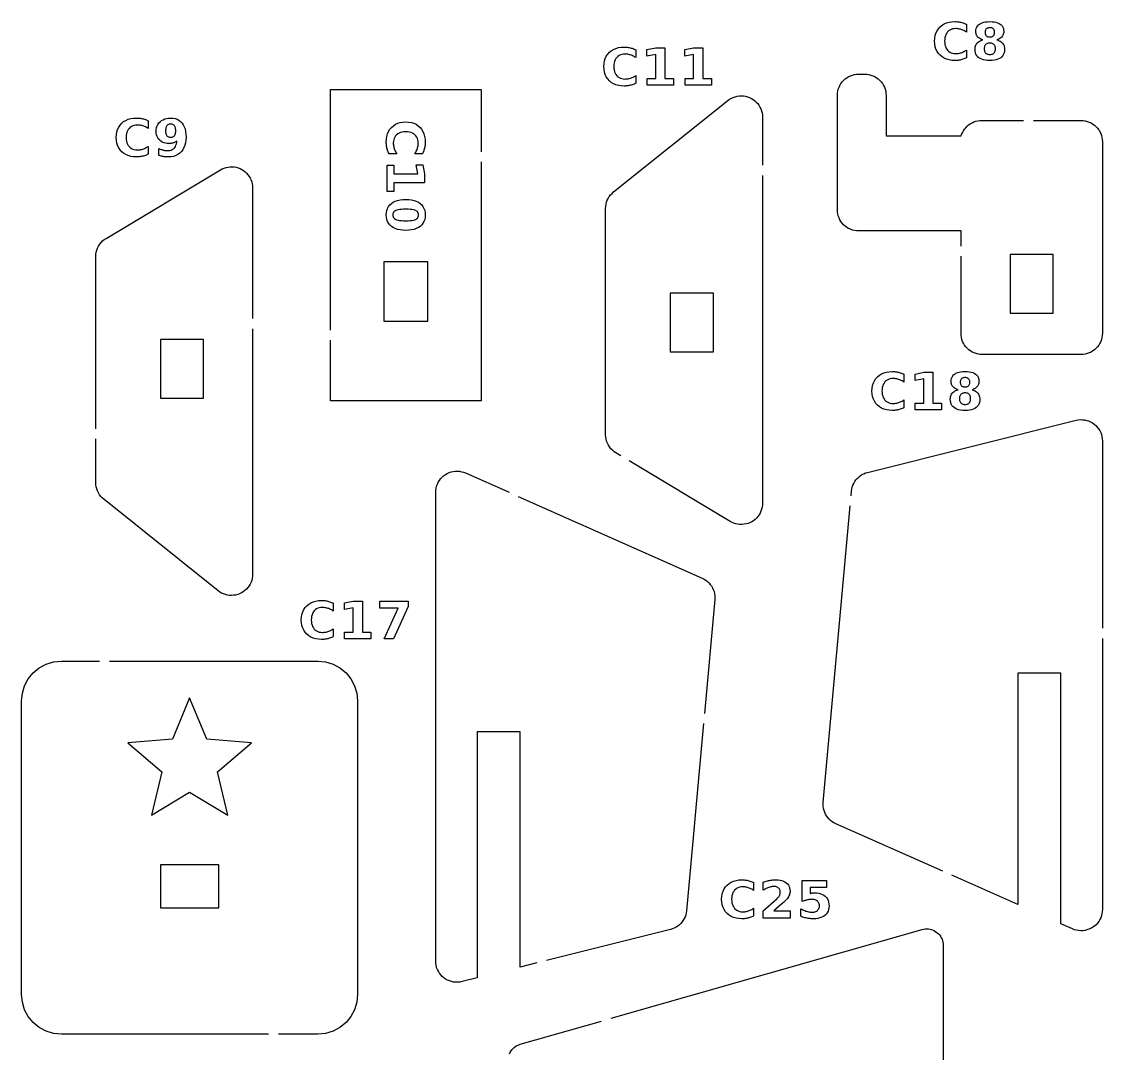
# Model space of a CAD drawing. Header units: millimetres. Extents: x 9 to 296, y 5 to 140.
# Drawn here: x 221.1 to 291.1, y 61.7 to 128.5 of the extents above; entities that cross this region are included whole.
import ezdxf

# ---------------------------------------------------------------- set-up
doc = ezdxf.new("R2010")
doc.units = ezdxf.units.MM
doc.layers.add('CUT', color=1, linetype='CONTINUOUS')
doc.layers.add('ENGRAVE', color=5, linetype='CONTINUOUS')

msp = doc.modelspace()

# ---------------------------------------------------------------- linework, layer by layer
at = {"layer": 'CUT', "color": 1}
for points in [[(281.925, 113.9378), (281.925, 114.925), (275.2982, 114.925), (275.1652, 114.9315), (275.0317, 114.9513), (274.9008, 114.9841), (274.7738, 115.0296), (274.6518, 115.0873), (274.536, 115.1567), (274.4277, 115.237), (274.3277, 115.3277), (274.237, 115.4277), (274.1567, 115.536), (274.0873, 115.6518), (274.0296, 115.7738), (273.9841, 115.9008), (273.9513, 116.0317), (273.9315, 116.1652), (273.925, 116.2982), (273.925, 123.7018), (273.9315, 123.8348), (273.9513, 123.9683), (273.9841, 124.0992), (274.0296, 124.2262), (274.0873, 124.3482), (274.1567, 124.464), (274.237, 124.5723), (274.3277, 124.6723), (274.4277, 124.763), (274.536, 124.8433), (274.6518, 124.9127), (274.7738, 124.9704), (274.9008, 125.0159), (275.0317, 125.0487), (275.1652, 125.0685), (275.2982, 125.075), (275.7018, 125.075), (275.8348, 125.0685), (275.9683, 125.0487), (276.0992, 125.0159), (276.2262, 124.9704), (276.3482, 124.9127), (276.464, 124.8433), (276.5723, 124.763), (276.6723, 124.6723), (276.763, 124.5723), (276.8433, 124.464), (276.9127, 124.3482), (276.9704, 124.2262), (277.0159, 124.0992), (277.0487, 123.9683), (277.0685, 123.8348), (277.075, 123.7018), (277.075, 121.075), (281.9419, 121.075), (281.9671, 121.1587), (282.0162, 121.2792), (282.0766, 121.3945), (282.1475, 121.5036), (282.2285, 121.6054), (282.3187, 121.6992), (282.4174, 121.784), (282.5237, 121.8592), (282.6366, 121.9239), (282.755, 121.9777), (282.8781, 122.02), (283.0046, 122.0505), (283.1334, 122.0689), (283.2616, 122.075), (285.9651, 122.075)], [(241.125, 108.5), (241.125, 124.075), (250.875, 124.075), (250.875, 120.05)], [(259.8998, 100.3726), (259.5909, 100.558), (259.475, 100.6359), (259.3662, 100.7266), (259.2673, 100.828), (259.1794, 100.9391), (259.1034, 101.0585), (259.04, 101.1852), (258.9901, 101.3177), (258.954, 101.4547), (258.9322, 101.5946), (258.925, 101.7341), (258.925, 116.3771), (258.9317, 116.5119), (258.9521, 116.6472), (258.9858, 116.7798), (259.0325, 116.9085), (259.0918, 117.0318), (259.163, 117.1486), (259.2456, 117.2578), (259.3385, 117.3583), (259.4396, 117.4477), (266.8425, 123.37), (266.9497, 123.4476), (267.0657, 123.5152), (267.1876, 123.5712), (267.3144, 123.6151), (267.4449, 123.6464), (267.5778, 123.6648), (267.7119, 123.6702), (267.8459, 123.6625), (267.9785, 123.6418), (268.1084, 123.6082), (268.2345, 123.5622), (268.3554, 123.504), (268.4702, 123.4344), (268.5775, 123.3539), (268.6765, 123.2633), (268.7663, 123.1635), (268.8458, 123.0554), (268.9145, 122.9401), (268.9716, 122.8187), (269.0165, 122.6922), (269.049, 122.562), (269.0685, 122.4292), (269.075, 122.297), (269.075, 119.1726)], [(286.6151, 122.075), (289.7018, 122.075), (289.8348, 122.0685), (289.9683, 122.0487), (290.0992, 122.0159), (290.2262, 121.9704), (290.3482, 121.9127), (290.464, 121.8433), (290.5723, 121.763), (290.6723, 121.6723), (290.763, 121.5723), (290.8433, 121.464), (290.9127, 121.3482), (290.9704, 121.2262), (291.0159, 121.0992), (291.0487, 120.9683), (291.0685, 120.8348), (291.075, 120.7018), (291.075, 108.2982), (291.0685, 108.1652), (291.0487, 108.0317), (291.0159, 107.9008), (290.9704, 107.7738), (290.9127, 107.6518), (290.8433, 107.536), (290.763, 107.4277), (290.6723, 107.3277), (290.5723, 107.237), (290.464, 107.1567), (290.3482, 107.0873), (290.2262, 107.0296), (290.0992, 106.9841), (289.9683, 106.9513), (289.8348, 106.9315), (289.7018, 106.925), (283.2982, 106.925), (283.1652, 106.9315), (283.0317, 106.9513), (282.9008, 106.9841), (282.7738, 107.0296), (282.6518, 107.0873), (282.536, 107.1567), (282.4277, 107.237), (282.3277, 107.3277), (282.237, 107.4277), (282.1567, 107.536), (282.0873, 107.6518), (282.0296, 107.7738), (281.9841, 107.9008), (281.9513, 108.0317), (281.9315, 108.1652), (281.925, 108.2982), (281.925, 113.2878)], [(225.925, 102.12), (225.925, 113.2659), (225.9322, 113.4054), (225.954, 113.5453), (225.9901, 113.6823), (226.04, 113.8148), (226.1034, 113.9415), (226.1794, 114.0609), (226.2673, 114.172), (226.3662, 114.2734), (226.475, 114.3641), (226.5909, 114.442), (233.9941, 118.8839), (234.1088, 118.9454), (234.2304, 118.9964), (234.3564, 119.0354), (234.4856, 119.0622), (234.6167, 119.0765), (234.7486, 119.0782), (234.8801, 119.0672), (235.0099, 119.0437), (235.1368, 119.0078), (235.2597, 118.96), (235.3775, 118.9006), (235.489, 118.8301), (235.5933, 118.7493), (235.6894, 118.6589), (235.7763, 118.5597), (235.8534, 118.4527), (235.9198, 118.3387), (235.975, 118.2189), (236.0185, 118.0944), (236.0498, 117.9663), (236.0688, 117.8357), (236.075, 117.7058), (236.075, 109.2459)], [(250.875, 119.4), (250.875, 103.925), (241.125, 103.925), (241.125, 107.85)], [(269.075, 118.5226), (269.075, 97.2942), (269.0688, 97.1643), (269.0498, 97.0337), (269.0185, 96.9056), (268.975, 96.7811), (268.9198, 96.6613), (268.8534, 96.5473), (268.7763, 96.4403), (268.6894, 96.3411), (268.5933, 96.2507), (268.489, 96.1699), (268.3775, 96.0994), (268.2597, 96.04), (268.1368, 95.9922), (268.0099, 95.9563), (267.8801, 95.9328), (267.7486, 95.9218), (267.6167, 95.9235), (267.4856, 95.9378), (267.3564, 95.9646), (267.2304, 96.0036), (267.1088, 96.0546), (266.9941, 96.1161), (260.4572, 100.0382)], [(236.075, 108.5959), (236.075, 92.703), (236.0685, 92.5708), (236.049, 92.438), (236.0165, 92.3078), (235.9716, 92.1813), (235.9145, 92.0599), (235.8458, 91.9446), (235.7663, 91.8365), (235.6765, 91.7367), (235.5775, 91.6461), (235.4702, 91.5656), (235.3554, 91.496), (235.2345, 91.4378), (235.1084, 91.3918), (234.9785, 91.3582), (234.8459, 91.3375), (234.7119, 91.3298), (234.5778, 91.3352), (234.4449, 91.3536), (234.3144, 91.3849), (234.1876, 91.4288), (234.0657, 91.4848), (233.9497, 91.5524), (233.8425, 91.63), (226.4396, 97.5523), (226.3385, 97.6417), (226.2456, 97.7422), (226.163, 97.8514), (226.0918, 97.9682), (226.0325, 98.0915), (225.9858, 98.2202), (225.9521, 98.3528), (225.9317, 98.4881), (225.925, 98.6229), (225.925, 101.47)], [(274.8129, 97.7698), (274.8419, 98.089), (274.8596, 98.2166), (274.8898, 98.3437), (274.9319, 98.4673), (274.9855, 98.5864), (275.0502, 98.6998), (275.1254, 98.8066), (275.2103, 98.9058), (275.3043, 98.9965), (275.4065, 99.0779), (275.5159, 99.1492), (275.6316, 99.2098), (275.7525, 99.2591), (275.8759, 99.2963), (289.3683, 102.6694), (289.5025, 102.6958), (289.6406, 102.7088), (289.7792, 102.7078), (289.9171, 102.6928), (290.0527, 102.6641), (290.1848, 102.6218), (290.3119, 102.5664), (290.4328, 102.4986), (290.5463, 102.4188), (290.6511, 102.3281), (290.7463, 102.2273), (290.8308, 102.1174), (290.9039, 101.9995), (290.9647, 101.8749), (291.0126, 101.7448), (291.0472, 101.6105), (291.0681, 101.4735), (291.075, 101.3369), (291.075, 89.2015)], [(254.4699, 67.5402), (253.395, 67.2714), (253.395, 82.495), (250.605, 82.495), (250.605, 66.5739), (249.6317, 66.3306), (249.4975, 66.3042), (249.3594, 66.2912), (249.2208, 66.2922), (249.0829, 66.3072), (248.9473, 66.3359), (248.8152, 66.3782), (248.6881, 66.4336), (248.5672, 66.5014), (248.4537, 66.5812), (248.3489, 66.6719), (248.2537, 66.7727), (248.1692, 66.8826), (248.0961, 67.0005), (248.0353, 67.1251), (247.9874, 67.2552), (247.9528, 67.3895), (247.9319, 67.5265), (247.925, 67.6631), (247.925, 98.0015), (247.9317, 98.1361), (247.952, 98.2713), (247.9857, 98.4038), (248.0323, 98.5323), (248.0914, 98.6555), (248.1625, 98.7723), (248.2449, 98.8814), (248.3376, 98.9818), (248.4399, 99.0725), (248.5507, 99.1526), (248.6689, 99.2213), (248.7933, 99.2779), (248.9227, 99.3219), (249.0559, 99.3529), (249.1914, 99.3704), (249.3281, 99.3744), (249.4644, 99.3648), (249.5992, 99.3418), (249.731, 99.3054), (249.8567, 99.2569), (252.6709, 98.0061)], [(253.2649, 97.7421), (265.1811, 92.446), (265.2969, 92.3878), (265.4082, 92.3178), (265.5123, 92.2374), (265.6082, 92.1475), (265.6951, 92.0489), (265.7722, 91.9424), (265.8387, 91.8291), (265.8942, 91.7099), (265.938, 91.5859), (265.9697, 91.4584), (265.9892, 91.3284), (265.9961, 91.1971), (265.9905, 91.0676), (265.3202, 83.6934)], [(280.7415, 73.4772), (273.8189, 76.554), (273.7031, 76.6122), (273.5918, 76.6822), (273.4877, 76.7626), (273.3918, 76.8525), (273.3049, 76.9511), (273.2278, 77.0576), (273.1613, 77.1709), (273.1058, 77.2901), (273.062, 77.4141), (273.0303, 77.5416), (273.0108, 77.6716), (273.0039, 77.8029), (273.0095, 77.9324), (274.754, 97.1224)], [(291.075, 88.5515), (291.075, 70.9985), (291.0683, 70.8639), (291.048, 70.7287), (291.0143, 70.5962), (290.9677, 70.4677), (290.9086, 70.3445), (290.8375, 70.2277), (290.7551, 70.1186), (290.6624, 70.0182), (290.5601, 69.9275), (290.4493, 69.8474), (290.3311, 69.7787), (290.2067, 69.7221), (290.0773, 69.6781), (289.9441, 69.6471), (289.8086, 69.6296), (289.6719, 69.6256), (289.5356, 69.6352), (289.4008, 69.6582), (289.269, 69.6946), (289.1433, 69.7431), (288.395, 70.0757), (288.395, 86.295), (285.605, 86.295), (285.605, 71.3157), (281.3355, 73.2133)], [(237.109, 62.925), (223.6963, 62.925), (223.1976, 62.9741), (222.7145, 63.1207), (222.2692, 63.3587), (221.8789, 63.6789), (221.5587, 64.0692), (221.3207, 64.5145), (221.1741, 64.9976), (221.125, 65.4963), (221.125, 84.5037), (221.1741, 85.0024), (221.3207, 85.4855), (221.5587, 85.9308), (221.8789, 86.3211), (222.2692, 86.6413), (222.7145, 86.8793), (223.1976, 87.0259), (223.6963, 87.075), (226.1633, 87.075)], [(226.8133, 87.075), (240.3037, 87.075), (240.8024, 87.0259), (241.2855, 86.8793), (241.7308, 86.6413), (242.1211, 86.3211), (242.4413, 85.9308), (242.6793, 85.4855), (242.8259, 85.0024), (242.875, 84.5037), (242.875, 65.4963), (242.8259, 64.9976), (242.6793, 64.5145), (242.4413, 64.0692), (242.1211, 63.6789), (241.7308, 63.3587), (241.2855, 63.1207), (240.8024, 62.9741), (240.3037, 62.925), (237.759, 62.925)], [(265.2613, 83.0461), (264.1581, 70.911), (264.1404, 70.7834), (264.1102, 70.6563), (264.0681, 70.5327), (264.0145, 70.4136), (263.9498, 70.3002), (263.8746, 70.1934), (263.7897, 70.0942), (263.6957, 70.0035), (263.5935, 69.9221), (263.4841, 69.8508), (263.3684, 69.7902), (263.2475, 69.7409), (263.1241, 69.7037), (255.1005, 67.6978)], [(259.2754, 63.9567), (279.4064, 69.7084), (279.5065, 69.7318), (279.6102, 69.7456), (279.7147, 69.7493), (279.8191, 69.7427), (279.9223, 69.7261), (280.0235, 69.6995), (280.1216, 69.6633), (280.2157, 69.6176), (280.3049, 69.563), (280.3884, 69.5001), (280.4654, 69.4293), (280.5351, 69.3513), (280.597, 69.267), (280.6503, 69.177), (280.6947, 69.0823), (280.7296, 68.9837), (280.7548, 68.8822), (280.77, 68.7787), (280.775, 68.6761), (280.775, 48.8655)], [(252.7088, 61.6621), (252.755, 61.7584), (252.8106, 61.8497), (252.8749, 61.935), (252.9474, 62.0135), (253.0273, 62.0844), (253.1139, 62.147), (253.2063, 62.2007), (253.3035, 62.245), (253.4029, 62.2788), (258.6504, 63.7781)]]:
    msp.add_lwpolyline(points, dxfattribs=at)
for points in [[(287.895, 113.395), (285.105, 113.395), (285.105, 109.605), (287.895, 109.605), (287.895, 113.395)], [(247.425, 112.925), (244.575, 112.925), (244.575, 109.075), (247.425, 109.075), (247.425, 112.925)], [(263.105, 107.105), (265.895, 107.105), (265.895, 110.895), (263.105, 110.895), (263.105, 107.105)], [(230.105, 104.105), (232.895, 104.105), (232.895, 107.895), (230.105, 107.895), (230.105, 104.105)], [(233.895, 71.105), (233.895, 73.895), (230.105, 73.895), (230.105, 71.105), (233.895, 71.105)]]:
    msp.add_lwpolyline(points, close=True, dxfattribs=at)
at = {"layer": 'ENGRAVE', "color": 5}
for points in [[(282.2257, 126.1048), (282.1669, 126.0787), (282.1074, 126.0549), (282.047, 126.0336), (281.9859, 126.0148), (281.9239, 125.9984), (281.861, 125.9844), (281.7973, 125.9731), (281.7326, 125.9642), (281.6671, 125.9579), (281.6006, 125.9541), (281.5333, 125.9528), (281.3379, 125.9622), (281.1566, 125.9905), (280.9892, 126.0376), (280.8359, 126.1036), (280.6966, 126.1885), (280.5714, 126.2922), (280.4629, 126.412), (280.3742, 126.5452), (280.3052, 126.6919), (280.256, 126.8521), (280.2264, 127.0256), (280.2165, 127.2126), (280.2264, 127.4), (280.256, 127.574), (280.3052, 127.7344), (280.3742, 127.8813), (280.4629, 128.0147), (280.5714, 128.1346), (280.6966, 128.2383), (280.8359, 128.3231), (280.9892, 128.3891), (281.1566, 128.4363), (281.3379, 128.4645), (281.5333, 128.474), (281.6006, 128.4727), (281.6671, 128.4689), (281.7326, 128.4626), (281.7973, 128.4537), (281.861, 128.4423), (281.9239, 128.4284), (281.9859, 128.412), (282.047, 128.3931), (282.1074, 128.3718), (282.1669, 128.3481), (282.2257, 128.3219), (282.2836, 128.2933), (282.2836, 127.7904), (282.2257, 127.8282), (282.168, 127.8625), (282.1107, 127.8933), (282.0536, 127.9206), (281.9967, 127.9443), (281.9402, 127.9645), (281.8832, 127.9814), (281.8253, 127.9953), (281.7664, 128.006), (281.7065, 128.0137), (281.6456, 128.0183), (281.5837, 128.0199), (281.4759, 128.0139), (281.3761, 127.996), (281.2842, 127.9661), (281.2003, 127.9244), (281.1244, 127.8707), (281.0564, 127.805), (280.9977, 127.7289), (280.9497, 127.6437), (280.9123, 127.5495), (280.8857, 127.4462), (280.8697, 127.3339), (280.8643, 127.2126), (280.8697, 127.0917), (280.8857, 126.9798), (280.9123, 126.8769), (280.9497, 126.7829), (280.9977, 126.6978), (281.0564, 126.6217), (281.1244, 126.5561), (281.2003, 126.5024), (281.2842, 126.4606), (281.3761, 126.4308), (281.4759, 126.4129), (281.5837, 126.4069), (281.6456, 126.4084), (281.7065, 126.413), (281.7664, 126.4207), (281.8253, 126.4315), (281.8832, 126.4453), (281.9402, 126.4622), (281.9967, 126.4824), (282.0536, 126.5062), (282.1107, 126.5334), (282.168, 126.5642), (282.2257, 126.5986), (282.2836, 126.6364), (282.2836, 126.1335), (282.2257, 126.1048)], [(283.1392, 127.3786), (283.0866, 127.4147), (283.0401, 127.4549), (282.9996, 127.499), (282.9653, 127.547), (282.9372, 127.5988), (282.9154, 127.6545), (282.8998, 127.7139), (282.8904, 127.7771), (282.8873, 127.8441), (282.8937, 127.9425), (282.9128, 128.0329), (282.9447, 128.1151), (282.9893, 128.1891), (283.0467, 128.255), (283.1168, 128.3128), (283.1993, 128.3621), (283.2937, 128.4023), (283.4, 128.4337), (283.5183, 128.4561), (283.6485, 128.4695), (283.7906, 128.474), (283.9318, 128.4695), (284.0612, 128.4561), (284.1788, 128.4339), (284.2847, 128.4027), (284.3788, 128.3626), (284.4612, 128.3136), (284.5313, 128.2561), (284.5887, 128.1902), (284.6333, 128.1161), (284.6652, 128.0337), (284.6843, 127.943), (284.6907, 127.8441), (284.6875, 127.7771), (284.6781, 127.7139), (284.6624, 127.6545), (284.6404, 127.5988), (284.6121, 127.547), (284.5776, 127.499), (284.5369, 127.4549), (284.4901, 127.4147), (284.4374, 127.3786), (284.3786, 127.3464), (284.3139, 127.3182), (284.2431, 127.2939), (284.3222, 127.2688), (284.3946, 127.2389), (284.4602, 127.2042), (284.5191, 127.1648), (284.5712, 127.1207), (284.6166, 127.0718), (284.6552, 127.0183), (284.6867, 126.9603), (284.7112, 126.8978), (284.7288, 126.8309), (284.7393, 126.7595), (284.7428, 126.6836), (284.7361, 126.5681), (284.7161, 126.4623), (284.6828, 126.3664), (284.6361, 126.2803), (284.5761, 126.204), (284.5027, 126.1375), (284.4162, 126.0811), (284.3169, 126.0349), (284.2046, 125.999), (284.0795, 125.9733), (283.9415, 125.9579), (283.7906, 125.9528), (283.6392, 125.9579), (283.5006, 125.9733), (283.375, 125.999), (283.2622, 126.0349), (283.1623, 126.0811), (283.0753, 126.1375), (283.0014, 126.204), (282.941, 126.2803), (282.894, 126.3664), (282.8604, 126.4623), (282.8403, 126.5681), (282.8336, 126.6836), (282.8371, 126.7595), (282.8476, 126.8309), (282.8651, 126.8978), (282.8897, 126.9603), (282.9212, 127.0183), (282.9597, 127.0718), (283.0051, 127.1207), (283.0573, 127.1648), (283.1162, 127.2042), (283.1818, 127.2389), (283.2542, 127.2688), (283.3333, 127.2939), (283.2625, 127.3182), (283.1978, 127.3464), (283.1392, 127.3786)], [(283.4887, 127.6914), (283.4999, 127.6524), (283.5156, 127.6171), (283.5357, 127.5855), (283.5603, 127.5576), (283.5891, 127.5337), (283.6217, 127.5142), (283.6582, 127.499), (283.6985, 127.4882), (283.7426, 127.4817), (283.7906, 127.4795), (283.8376, 127.4817), (283.8809, 127.4882), (283.9204, 127.499), (283.9563, 127.5142), (283.9884, 127.5337), (284.0169, 127.5576), (284.0412, 127.5855), (284.0612, 127.6171), (284.0767, 127.6524), (284.0878, 127.6914), (284.0944, 127.7342), (284.0966, 127.7806), (284.0944, 127.827), (284.0878, 127.8697), (284.0767, 127.9086), (284.0612, 127.9437), (284.0412, 127.9751), (284.0169, 128.0028), (283.9884, 128.0264), (283.9563, 128.0457), (283.9204, 128.0608), (283.8809, 128.0715), (283.8376, 128.0779), (283.7906, 128.0801), (283.7426, 128.0779), (283.6985, 128.0714), (283.6582, 128.0605), (283.6217, 128.0454), (283.5891, 128.0258), (283.5603, 128.002), (283.5357, 127.9741), (283.5156, 127.9426), (283.4999, 127.9076), (283.4887, 127.8689), (283.482, 127.8265), (283.4798, 127.7806), (283.482, 127.7342), (283.4887, 127.6914)], [(260.8192, 124.4569), (260.7604, 124.4307), (260.7009, 124.407), (260.6405, 124.3857), (260.5794, 124.3669), (260.5174, 124.3504), (260.4545, 124.3365), (260.3908, 124.3251), (260.3261, 124.3163), (260.2606, 124.3099), (260.1941, 124.3061), (260.1267, 124.3049), (259.9314, 124.3143), (259.75, 124.3426), (259.5827, 124.3897), (259.4294, 124.4557), (259.2901, 124.5405), (259.1648, 124.6442), (259.0564, 124.7641), (258.9677, 124.8973), (258.8987, 125.044), (258.8494, 125.2041), (258.8199, 125.3777), (258.81, 125.5646), (258.8199, 125.7521), (258.8494, 125.9261), (258.8987, 126.0865), (258.9677, 126.2334), (259.0564, 126.3668), (259.1648, 126.4867), (259.2901, 126.5904), (259.4294, 126.6752), (259.5827, 126.7412), (259.75, 126.7883), (259.9314, 126.8166), (260.1267, 126.826), (260.1941, 126.8248), (260.2606, 126.821), (260.3261, 126.8146), (260.3908, 126.8058), (260.4545, 126.7944), (260.5174, 126.7805), (260.5794, 126.764), (260.6405, 126.7452), (260.7009, 126.7239), (260.7604, 126.7002), (260.8192, 126.674), (260.8771, 126.6454), (260.8771, 126.1424), (260.8192, 126.1803), (260.7615, 126.2146), (260.7041, 126.2454), (260.647, 126.2726), (260.5902, 126.2964), (260.5336, 126.3166), (260.4767, 126.3335), (260.4188, 126.3473), (260.3599, 126.3581), (260.3, 126.3658), (260.2391, 126.3704), (260.1772, 126.3719), (260.0694, 126.366), (259.9696, 126.3481), (259.8777, 126.3182), (259.7938, 126.2764), (259.7179, 126.2227), (259.6499, 126.1571), (259.5912, 126.081), (259.5432, 125.9958), (259.5058, 125.9016), (259.4791, 125.7983), (259.4631, 125.686), (259.4578, 125.5646), (259.4631, 125.4438), (259.4791, 125.3319), (259.5058, 125.2289), (259.5432, 125.135), (259.5912, 125.0499), (259.6499, 124.9738), (259.7179, 124.9082), (259.7938, 124.8545), (259.8777, 124.8127), (259.9696, 124.7828), (260.0694, 124.7649), (260.1772, 124.759), (260.2391, 124.7605), (260.3, 124.7651), (260.3599, 124.7728), (260.4188, 124.7836), (260.4767, 124.7974), (260.5336, 124.8143), (260.5902, 124.8345), (260.647, 124.8583), (260.7041, 124.8855), (260.7615, 124.9163), (260.8192, 124.9506), (260.8771, 124.9885), (260.8771, 124.4855), (260.8192, 124.4569)], [(262.1676, 126.3557), (261.5996, 126.2385), (261.5996, 126.6649), (262.1644, 126.7821), (262.7601, 126.7821), (262.7601, 124.785), (263.3135, 124.785), (263.3135, 124.3521), (261.6142, 124.3521), (261.6142, 124.785), (262.1676, 124.785), (262.1676, 126.3557)], [(264.6203, 126.3557), (264.0523, 126.2385), (264.0523, 126.6649), (264.617, 126.7821), (265.2127, 126.7821), (265.2127, 124.785), (265.7661, 124.785), (265.7661, 124.3521), (264.0669, 124.3521), (264.0669, 124.785), (264.6203, 124.785), (264.6203, 126.3557)], [(283.6352, 127.0632), (283.5924, 127.0446), (283.5542, 127.0206), (283.5204, 126.9912), (283.4916, 126.9569), (283.468, 126.918), (283.4496, 126.8744), (283.4365, 126.8263), (283.4287, 126.7735), (283.426, 126.7161), (283.4287, 126.6588), (283.4365, 126.6061), (283.4496, 126.5581), (283.468, 126.5147), (283.4916, 126.476), (283.5204, 126.4419), (283.5542, 126.4128), (283.5924, 126.389), (283.6352, 126.3705), (283.6825, 126.3573), (283.7343, 126.3493), (283.7906, 126.3467), (283.8464, 126.3493), (283.8977, 126.3573), (283.9444, 126.3705), (283.9867, 126.389), (284.0244, 126.4128), (284.0576, 126.4419), (284.0859, 126.476), (284.1091, 126.5147), (284.1271, 126.5581), (284.14, 126.6061), (284.1477, 126.6588), (284.1503, 126.7161), (284.1477, 126.774), (284.14, 126.8271), (284.1271, 126.8754), (284.1091, 126.9191), (284.0859, 126.9579), (284.0576, 126.992), (284.0244, 127.0211), (283.9867, 127.0449), (283.9444, 127.0634), (283.8977, 127.0767), (283.8464, 127.0846), (283.7906, 127.0872), (283.7343, 127.0846), (283.6825, 127.0766), (283.6352, 127.0632)], [(229.2584, 119.8649), (229.1997, 119.8387), (229.1402, 119.815), (229.0798, 119.7937), (229.0186, 119.7749), (228.9567, 119.7584), (228.8938, 119.7445), (228.8301, 119.7331), (228.7654, 119.7243), (228.6999, 119.7179), (228.6334, 119.7141), (228.566, 119.7129), (228.3707, 119.7223), (228.1893, 119.7506), (228.022, 119.7977), (227.8687, 119.8637), (227.7294, 119.9485), (227.6041, 120.0522), (227.4957, 120.1721), (227.407, 120.3053), (227.338, 120.452), (227.2887, 120.6121), (227.2592, 120.7857), (227.2493, 120.9726), (227.2592, 121.1601), (227.2887, 121.3341), (227.338, 121.4945), (227.407, 121.6414), (227.4957, 121.7748), (227.6041, 121.8947), (227.7294, 121.9984), (227.8687, 122.0832), (228.022, 122.1492), (228.1893, 122.1963), (228.3707, 122.2246), (228.566, 122.234), (228.6334, 122.2328), (228.6999, 122.229), (228.7654, 122.2226), (228.8301, 122.2138), (228.8938, 122.2024), (228.9567, 122.1885), (229.0186, 122.1721), (229.0798, 122.1532), (229.1402, 122.1319), (229.1997, 122.1082), (229.2584, 122.082), (229.3164, 122.0534), (229.3164, 121.5504), (229.2584, 121.5883), (229.2008, 121.6226), (229.1434, 121.6534), (229.0863, 121.6806), (229.0295, 121.7044), (228.9729, 121.7246), (228.916, 121.7415), (228.8581, 121.7553), (228.7992, 121.7661), (228.7393, 121.7738), (228.6784, 121.7784), (228.6165, 121.7799), (228.5087, 121.774), (228.4089, 121.7561), (228.317, 121.7262), (228.2331, 121.6844), (228.1571, 121.6307), (228.0891, 121.5651), (228.0305, 121.489), (227.9824, 121.4038), (227.9451, 121.3096), (227.9184, 121.2063), (227.9024, 121.094), (227.8971, 120.9726), (227.9024, 120.8518), (227.9184, 120.7399), (227.9451, 120.6369), (227.9824, 120.543), (228.0305, 120.4579), (228.0891, 120.3818), (228.1571, 120.3162), (228.2331, 120.2625), (228.317, 120.2207), (228.4089, 120.1908), (228.5087, 120.1729), (228.6165, 120.167), (228.6784, 120.1685), (228.7393, 120.1731), (228.7992, 120.1808), (228.8581, 120.1916), (228.916, 120.2054), (228.9729, 120.2223), (229.0295, 120.2425), (229.0863, 120.2663), (229.1434, 120.2935), (229.2008, 120.3243), (229.2584, 120.3586), (229.3164, 120.3965), (229.3164, 119.8935), (229.2584, 119.8649)], [(230.0461, 120.2406), (230.0949, 120.2202), (230.143, 120.2018), (230.1904, 120.1852), (230.2371, 120.1707), (230.283, 120.158), (230.3285, 120.1473), (230.3738, 120.1386), (230.4189, 120.1318), (230.4639, 120.1269), (230.5086, 120.124), (230.5532, 120.123), (230.6431, 120.1274), (230.7261, 120.1403), (230.8022, 120.1619), (230.8715, 120.1921), (230.9339, 120.231), (230.9894, 120.2785), (231.0379, 120.3345), (231.0793, 120.3988), (231.1135, 120.4715), (231.1406, 120.5526), (231.1605, 120.6421), (231.1733, 120.7399), (231.136, 120.7139), (231.0979, 120.6902), (231.059, 120.6687), (231.0192, 120.6495), (230.9787, 120.6325), (230.9373, 120.6178), (230.895, 120.6054), (230.8514, 120.5952), (230.8067, 120.5873), (230.7608, 120.5817), (230.7138, 120.5783), (230.6655, 120.5771), (230.5453, 120.5832), (230.433, 120.6013), (230.3288, 120.6315), (230.2326, 120.6737), (230.1443, 120.728), (230.0641, 120.7944), (229.9942, 120.8707), (229.9371, 120.9546), (229.8926, 121.0461), (229.8608, 121.1453), (229.8418, 121.2521), (229.8354, 121.3665), (229.8425, 121.4929), (229.8637, 121.6107), (229.8991, 121.7197), (229.9486, 121.8201), (230.0123, 121.9118), (230.0902, 121.9948), (230.1799, 122.0669), (230.2792, 122.1259), (230.3882, 122.1718), (230.5068, 122.2046), (230.6351, 122.2242), (230.7729, 122.2308), (230.9254, 122.2219), (231.0659, 122.1952), (231.1945, 122.1506), (231.3111, 122.0883), (231.4158, 122.0081), (231.5086, 121.9101), (231.5882, 121.7959), (231.6533, 121.6669), (231.7039, 121.5232), (231.7401, 121.3647), (231.7618, 121.1915), (231.769, 121.0036), (231.7606, 120.81), (231.7352, 120.6308), (231.6929, 120.4658), (231.6338, 120.3153), (231.5577, 120.179), (231.4647, 120.0571), (231.3569, 119.9519), (231.2366, 119.8659), (231.1037, 119.7989), (230.9583, 119.7511), (230.8003, 119.7224), (230.6297, 119.7129), (230.5731, 119.7136), (230.5174, 119.7157), (230.4625, 119.7192), (230.4083, 119.7241), (230.355, 119.7304), (230.3026, 119.7381), (230.2507, 119.7472), (230.1991, 119.7577), (230.1479, 119.7696), (230.0971, 119.783), (230.0467, 119.7977), (229.9966, 119.8138), (229.9966, 120.263), (230.0461, 120.2406)], [(230.8702, 120.9959), (230.9137, 121.0107), (230.9527, 121.0314), (230.9871, 121.0581), (231.0171, 121.0906), (231.0424, 121.1291), (231.0632, 121.1736), (231.0793, 121.2239), (231.0909, 121.2802), (231.0978, 121.3424), (231.1001, 121.4105), (231.0978, 121.4781), (231.0909, 121.54), (231.0793, 121.596), (231.0632, 121.6463), (231.0424, 121.6908), (231.0171, 121.7295), (230.9871, 121.7623), (230.9527, 121.7892), (230.9137, 121.81), (230.8702, 121.825), (230.8222, 121.8339), (230.7697, 121.8369), (230.7171, 121.8339), (230.6691, 121.825), (230.6256, 121.81), (230.5867, 121.7892), (230.5522, 121.7623), (230.5223, 121.7295), (230.4969, 121.6908), (230.4762, 121.6463), (230.46, 121.596), (230.4485, 121.54), (230.4416, 121.4781), (230.4393, 121.4105), (230.4416, 121.3424), (230.4485, 121.2802), (230.46, 121.2239), (230.4762, 121.1736), (230.4969, 121.1291), (230.5223, 121.0906), (230.5522, 121.0581), (230.5867, 121.0314), (230.6256, 121.0107), (230.6691, 120.9959), (230.7171, 120.987), (230.7697, 120.984), (230.8222, 120.987), (230.8702, 120.9959)], [(244.8798, 119.9757), (244.8537, 120.0344), (244.8299, 120.0939), (244.8086, 120.1543), (244.7898, 120.2155), (244.7734, 120.2774), (244.7594, 120.3403), (244.7481, 120.404), (244.7392, 120.4687), (244.7329, 120.5342), (244.7291, 120.6007), (244.7278, 120.6681), (244.7372, 120.8634), (244.7655, 121.0448), (244.8126, 121.2121), (244.8786, 121.3654), (244.9635, 121.5047), (245.0672, 121.63), (245.187, 121.7384), (245.3202, 121.8271), (245.4669, 121.8961), (245.6271, 121.9454), (245.8006, 121.9749), (245.9876, 121.9848), (246.175, 121.9749), (246.349, 121.9454), (246.5094, 121.8961), (246.6563, 121.8271), (246.7897, 121.7384), (246.9096, 121.63), (247.0133, 121.5047), (247.0981, 121.3654), (247.1641, 121.2121), (247.2113, 121.0448), (247.2395, 120.8634), (247.249, 120.6681), (247.2477, 120.6007), (247.2439, 120.5342), (247.2376, 120.4687), (247.2287, 120.404), (247.2173, 120.3403), (247.2034, 120.2774), (247.187, 120.2155), (247.1681, 120.1543), (247.1468, 120.0939), (247.1231, 120.0344), (247.0969, 119.9757), (247.0683, 119.9177), (246.5654, 119.9177), (246.6032, 119.9757), (246.6375, 120.0333), (246.6683, 120.0907), (246.6956, 120.1478), (246.7193, 120.2046), (246.7395, 120.2612), (246.7564, 120.3181), (246.7703, 120.376), (246.781, 120.4349), (246.7887, 120.4948), (246.7933, 120.5557), (246.7949, 120.6176), (246.7889, 120.7254), (246.771, 120.8252), (246.7411, 120.9171), (246.6994, 121.001), (246.6457, 121.077), (246.58, 121.145), (246.5039, 121.2036), (246.4187, 121.2517), (246.3245, 121.289), (246.2212, 121.3157), (246.1089, 121.3317), (245.9876, 121.337), (245.8667, 121.3317), (245.7548, 121.3157), (245.6519, 121.289), (245.5579, 121.2517), (245.4728, 121.2036), (245.3967, 121.145), (245.3311, 121.077), (245.2774, 121.001), (245.2356, 120.9171), (245.2058, 120.8252), (245.1879, 120.7254), (245.1819, 120.6176), (245.1834, 120.5557), (245.188, 120.4948), (245.1957, 120.4349), (245.2065, 120.376), (245.2203, 120.3181), (245.2372, 120.2612), (245.2574, 120.2046), (245.2812, 120.1478), (245.3084, 120.0907), (245.3392, 120.0333), (245.3736, 119.9757), (245.4114, 119.9177), (244.9085, 119.9177), (244.8798, 119.9757)], [(246.7786, 118.6272), (246.6614, 119.1952), (247.0878, 119.1952), (247.205, 118.6304), (247.205, 118.0347), (245.2079, 118.0347), (245.2079, 117.4813), (244.775, 117.4813), (244.775, 119.1806), (245.2079, 119.1806), (245.2079, 118.6272), (246.7786, 118.6272)], [(245.4527, 115.0238), (245.3051, 115.0744), (245.1727, 115.1395), (245.0558, 115.2191), (244.9556, 115.312), (244.8736, 115.417), (244.8098, 115.534), (244.7642, 115.6633), (244.7369, 115.8046), (244.7278, 115.958), (244.7369, 116.112), (244.7642, 116.2537), (244.8098, 116.3833), (244.8736, 116.5006), (244.9556, 116.6057), (245.0558, 116.6986), (245.1727, 116.7782), (245.3051, 116.8433), (245.4527, 116.8939), (245.6157, 116.9301), (245.7939, 116.9518), (245.9876, 116.959), (246.1817, 116.9518), (246.3604, 116.9301), (246.5237, 116.8939), (246.6715, 116.8433), (246.804, 116.7782), (246.921, 116.6986), (247.0212, 116.6057), (247.1032, 116.5006), (247.167, 116.3833), (247.2125, 116.2537), (247.2398, 116.112), (247.249, 115.958), (247.2398, 115.8046), (247.2125, 115.6633), (247.167, 115.534), (247.1032, 115.417), (247.0212, 115.312), (246.921, 115.2191), (246.804, 115.1395), (246.6715, 115.0744), (246.5237, 115.0238), (246.3604, 114.9876), (246.1817, 114.9659), (245.9876, 114.9587), (245.7939, 114.9659), (245.6157, 114.9876), (245.4527, 115.0238)], [(246.3808, 115.6067), (246.4804, 115.6233), (246.5649, 115.6447), (246.6345, 115.6708), (246.6915, 115.7025), (246.7381, 115.7407), (246.7743, 115.7853), (246.8002, 115.8364), (246.8157, 115.894), (246.8209, 115.958), (246.8157, 116.0221), (246.8002, 116.0797), (246.7743, 116.131), (246.7381, 116.1758), (246.6915, 116.2142), (246.6345, 116.2461), (246.5649, 116.2725), (246.4804, 116.2941), (246.3808, 116.3108), (246.2663, 116.3228), (246.1369, 116.33), (245.9924, 116.3324), (245.8465, 116.33), (245.7156, 116.3228), (245.5998, 116.3108), (245.4991, 116.2941), (245.4135, 116.2725), (245.343, 116.2461), (245.2853, 116.2142), (245.2381, 116.1758), (245.2014, 116.131), (245.1752, 116.0797), (245.1595, 116.0221), (245.1542, 115.958), (245.1595, 115.8945), (245.1752, 115.8372), (245.2014, 115.7863), (245.2381, 115.7417), (245.2853, 115.7035), (245.343, 115.6716), (245.4135, 115.6452), (245.4991, 115.6237), (245.5998, 115.6069), (245.7156, 115.5949), (245.8465, 115.5877), (245.9924, 115.5853), (246.1369, 115.5877), (246.2663, 115.5948), (246.3808, 115.6067)], [(278.1709, 103.455), (278.1122, 103.4289), (278.0526, 103.4051), (277.9923, 103.3838), (277.9311, 103.365), (277.8691, 103.3486), (277.8063, 103.3346), (277.7425, 103.3232), (277.6779, 103.3144), (277.6123, 103.3081), (277.5459, 103.3043), (277.4785, 103.303), (277.2831, 103.3124), (277.1018, 103.3407), (276.9345, 103.3878), (276.7812, 103.4538), (276.6419, 103.5387), (276.5166, 103.6423), (276.4082, 103.7622), (276.3195, 103.8954), (276.2505, 104.0421), (276.2012, 104.2022), (276.1716, 104.3758), (276.1618, 104.5628), (276.1716, 104.7502), (276.2012, 104.9242), (276.2505, 105.0846), (276.3195, 105.2315), (276.4082, 105.3649), (276.5166, 105.4848), (276.6419, 105.5885), (276.7812, 105.6733), (276.9345, 105.7393), (277.1018, 105.7864), (277.2831, 105.8147), (277.4785, 105.8241), (277.5459, 105.8229), (277.6123, 105.8191), (277.6779, 105.8128), (277.7425, 105.8039), (277.8063, 105.7925), (277.8691, 105.7786), (277.9311, 105.7622), (277.9923, 105.7433), (278.0526, 105.722), (278.1122, 105.6983), (278.1709, 105.6721), (278.2288, 105.6435), (278.2288, 105.1406), (278.1709, 105.1784), (278.1133, 105.2127), (278.0559, 105.2435), (277.9988, 105.2708), (277.942, 105.2945), (277.8854, 105.3147), (277.8285, 105.3316), (277.7706, 105.3455), (277.7117, 105.3562), (277.6518, 105.3639), (277.5909, 105.3685), (277.529, 105.37), (277.4212, 105.3641), (277.3214, 105.3462), (277.2295, 105.3163), (277.1456, 105.2746), (277.0696, 105.2208), (277.0016, 105.1552), (276.9429, 105.0791), (276.8949, 104.9939), (276.8576, 104.8997), (276.8309, 104.7964), (276.8149, 104.6841), (276.8096, 104.5628), (276.8149, 104.4419), (276.8309, 104.33), (276.8576, 104.2271), (276.8949, 104.1331), (276.9429, 104.048), (277.0016, 103.9719), (277.0696, 103.9063), (277.1456, 103.8526), (277.2295, 103.8108), (277.3214, 103.781), (277.4212, 103.7631), (277.529, 103.7571), (277.5909, 103.7586), (277.6518, 103.7632), (277.7117, 103.7709), (277.7706, 103.7817), (277.8285, 103.7955), (277.8854, 103.8124), (277.942, 103.8326), (277.9988, 103.8564), (278.0559, 103.8836), (278.1133, 103.9144), (278.1709, 103.9487), (278.2288, 103.9866), (278.2288, 103.4837), (278.1709, 103.455)], [(279.5194, 105.3538), (278.9514, 105.2366), (278.9514, 105.663), (279.5161, 105.7802), (280.1118, 105.7802), (280.1118, 103.7831), (280.6652, 103.7831), (280.6652, 103.3502), (278.966, 103.3502), (278.966, 103.7831), (279.5194, 103.7831), (279.5194, 105.3538)], [(281.4845, 104.7649), (281.438, 104.8051), (281.3975, 104.8492), (281.3632, 104.8972), (281.3351, 104.949), (281.3133, 105.0046), (281.2977, 105.0641), (281.2883, 105.1273), (281.2852, 105.1943), (281.2916, 105.2927), (281.3107, 105.3831), (281.3426, 105.4653), (281.3872, 105.5393), (281.4446, 105.6052), (281.5147, 105.663), (281.5972, 105.7122), (281.6916, 105.7525), (281.7979, 105.7839), (281.9162, 105.8062), (282.0464, 105.8197), (282.1885, 105.8241), (282.3297, 105.8197), (282.4591, 105.8063), (282.5767, 105.7841), (282.6826, 105.7529), (282.7767, 105.7128), (282.8591, 105.6638), (282.9292, 105.6063), (282.9866, 105.5404), (283.0312, 105.4663), (283.0631, 105.3839), (283.0822, 105.2932), (283.0886, 105.1943), (283.0855, 105.1273), (283.076, 105.0641), (283.0603, 105.0046), (283.0383, 104.949), (283.01, 104.8972), (282.9755, 104.8492), (282.9348, 104.8051), (282.888, 104.7649), (282.8353, 104.7288), (282.7765, 104.6966), (282.7118, 104.6684), (282.641, 104.6441), (282.7201, 104.619), (282.7925, 104.5891), (282.8581, 104.5544), (282.917, 104.515), (282.9691, 104.4709), (283.0145, 104.422), (283.0531, 104.3685), (283.0846, 104.3105), (283.1091, 104.248), (283.1267, 104.1811), (283.1372, 104.1097), (283.1407, 104.0338), (283.134, 103.9182), (283.114, 103.8125), (283.0807, 103.7166), (283.034, 103.6305), (282.974, 103.5542), (282.9006, 103.4877), (282.8141, 103.4313), (282.7148, 103.3851), (282.6026, 103.3492), (282.4774, 103.3235), (282.3394, 103.3081), (282.1885, 103.303), (282.0371, 103.3081), (281.8985, 103.3235), (281.7729, 103.3492), (281.6601, 103.3851), (281.5602, 103.4313), (281.4732, 103.4877), (281.3993, 103.5542), (281.3389, 103.6305), (281.2919, 103.7166), (281.2584, 103.8125), (281.2382, 103.9182), (281.2315, 104.0338), (281.235, 104.1097), (281.2455, 104.1811), (281.263, 104.248), (281.2876, 104.3105), (281.3191, 104.3685), (281.3576, 104.422), (281.4031, 104.4709), (281.4552, 104.515), (281.5141, 104.5544), (281.5797, 104.5891), (281.6521, 104.619), (281.7312, 104.6441), (281.6604, 104.6684), (281.5957, 104.6966), (281.5371, 104.7288), (281.4845, 104.7649)], [(281.8978, 105.0026), (281.9135, 104.9673), (281.9336, 104.9357), (281.9582, 104.9078), (281.987, 104.8839), (282.0196, 104.8644), (282.0561, 104.8492), (282.0964, 104.8384), (282.1405, 104.8319), (282.1885, 104.8297), (282.2355, 104.8319), (282.2788, 104.8384), (282.3183, 104.8492), (282.3542, 104.8644), (282.3863, 104.8839), (282.4148, 104.9078), (282.4391, 104.9357), (282.4591, 104.9673), (282.4746, 105.0026), (282.4857, 105.0416), (282.4923, 105.0844), (282.4945, 105.1308), (282.4923, 105.1772), (282.4857, 105.2199), (282.4746, 105.2588), (282.4591, 105.2939), (282.4391, 105.3253), (282.4148, 105.353), (282.3863, 105.3766), (282.3542, 105.3959), (282.3183, 105.4109), (282.2788, 105.4217), (282.2355, 105.4281), (282.1885, 105.4303), (282.1405, 105.4281), (282.0964, 105.4216), (282.0561, 105.4107), (282.0196, 105.3955), (281.987, 105.376), (281.9582, 105.3521), (281.9336, 105.3243), (281.9135, 105.2928), (281.8978, 105.2577), (281.8866, 105.219), (281.8799, 105.1767), (281.8777, 105.1308), (281.8799, 105.0844), (281.8866, 105.0416), (281.8978, 105.0026)], [(281.9903, 104.3947), (281.9521, 104.3707), (281.9184, 104.3414), (281.8895, 104.3071), (281.8659, 104.2682), (281.8475, 104.2246), (281.8344, 104.1765), (281.8266, 104.1237), (281.8239, 104.0663), (281.8266, 104.009), (281.8344, 103.9563), (281.8475, 103.9083), (281.8659, 103.8649), (281.8895, 103.8262), (281.9184, 103.7921), (281.9521, 103.763), (281.9903, 103.7392), (282.0331, 103.7207), (282.0804, 103.7074), (282.1322, 103.6995), (282.1885, 103.6969), (282.2443, 103.6995), (282.2956, 103.7074), (282.3423, 103.7207), (282.3846, 103.7392), (282.4223, 103.763), (282.4555, 103.7921), (282.4838, 103.8262), (282.507, 103.8649), (282.525, 103.9083), (282.5379, 103.9563), (282.5457, 104.009), (282.5482, 104.0663), (282.5457, 104.1242), (282.5379, 104.1773), (282.525, 104.2256), (282.507, 104.2692), (282.4838, 104.3081), (282.4555, 104.3422), (282.4223, 104.3713), (282.3846, 104.3951), (282.3423, 104.4136), (282.2956, 104.4268), (282.2443, 104.4348), (282.1885, 104.4374), (282.1322, 104.4348), (282.0804, 104.4268), (282.0331, 104.4134), (281.9903, 104.3947)], [(241.2364, 88.635), (241.1776, 88.6088), (241.1181, 88.5851), (241.0577, 88.5638), (240.9966, 88.5449), (240.9346, 88.5285), (240.8717, 88.5146), (240.808, 88.5032), (240.7433, 88.4943), (240.6778, 88.488), (240.6113, 88.4842), (240.544, 88.4829), (240.3486, 88.4924), (240.1673, 88.5207), (239.9999, 88.5678), (239.8466, 88.6338), (239.7073, 88.7186), (239.582, 88.8223), (239.4736, 88.9421), (239.3849, 89.0754), (239.3159, 89.2221), (239.2666, 89.3822), (239.2371, 89.5557), (239.2272, 89.7427), (239.2371, 89.9302), (239.2666, 90.1041), (239.3159, 90.2646), (239.3849, 90.4115), (239.4736, 90.5449), (239.582, 90.6648), (239.7073, 90.7684), (239.8466, 90.8533), (239.9999, 90.9193), (240.1673, 90.9664), (240.3486, 90.9947), (240.544, 91.0041), (240.6113, 91.0028), (240.6778, 90.999), (240.7433, 90.9927), (240.808, 90.9839), (240.8717, 90.9725), (240.9346, 90.9585), (240.9966, 90.9421), (241.0577, 90.9233), (241.1181, 90.902), (241.1776, 90.8782), (241.2364, 90.8521), (241.2943, 90.8234), (241.2943, 90.3205), (241.2364, 90.3584), (241.1787, 90.3927), (241.1213, 90.4235), (241.0642, 90.4507), (241.0074, 90.4745), (240.9509, 90.4947), (240.8939, 90.5116), (240.836, 90.5254), (240.7771, 90.5362), (240.7172, 90.5439), (240.6563, 90.5485), (240.5944, 90.55), (240.4866, 90.544), (240.3868, 90.5261), (240.2949, 90.4963), (240.211, 90.4545), (240.1351, 90.4008), (240.0671, 90.3352), (240.0084, 90.259), (239.9604, 90.1738), (239.923, 90.0796), (239.8963, 89.9764), (239.8803, 89.8641), (239.875, 89.7427), (239.8803, 89.6219), (239.8963, 89.51), (239.923, 89.407), (239.9604, 89.313), (240.0084, 89.228), (240.0671, 89.1519), (240.1351, 89.0862), (240.211, 89.0325), (240.2949, 88.9908), (240.3868, 88.9609), (240.4866, 88.943), (240.5944, 88.9371), (240.6563, 88.9386), (240.7172, 88.9432), (240.7771, 88.9509), (240.836, 88.9616), (240.8939, 88.9755), (240.9509, 88.9924), (241.0074, 89.0126), (241.0642, 89.0363), (241.1213, 89.0636), (241.1787, 89.0944), (241.2364, 89.1287), (241.2943, 89.1665), (241.2943, 88.6636), (241.2364, 88.635)], [(242.5848, 90.5337), (242.0168, 90.4165), (242.0168, 90.843), (242.5816, 90.9602), (243.1773, 90.9602), (243.1773, 88.9631), (243.7307, 88.9631), (243.7307, 88.5301), (242.0315, 88.5301), (242.0315, 88.9631), (242.5848, 88.9631), (242.5848, 90.5337)], [(246.1475, 90.607), (245.2003, 88.5301), (244.5899, 88.5301), (245.4867, 90.4996), (244.3165, 90.4996), (244.3165, 90.9602), (246.1475, 90.9602), (246.1475, 90.607)], [(232, 84.7), (230.8832, 82.0371), (228.0056, 81.7979), (230.193, 79.9129), (229.5313, 77.1021), (232, 78.6), (234.4687, 77.1021), (233.807, 79.9129), (235.9944, 81.7979), (233.1168, 82.0371), (232, 84.7)], [(268.3836, 70.5256), (268.3241, 70.5018), (268.2637, 70.4805), (268.2026, 70.4617), (268.1406, 70.4453), (268.0777, 70.4313), (268.014, 70.42), (267.9493, 70.4111), (267.8838, 70.4048), (267.8173, 70.401), (267.75, 70.3997), (267.5546, 70.4091), (267.3733, 70.4374), (267.2059, 70.4845), (267.0526, 70.5505), (266.9133, 70.6354), (266.788, 70.7391), (266.6796, 70.8589), (266.5909, 70.9921), (266.5219, 71.1388), (266.4726, 71.2989), (266.4431, 71.4725), (266.4332, 71.6595), (266.4431, 71.8469), (266.4726, 72.0209), (266.5219, 72.1813), (266.5909, 72.3282), (266.6796, 72.4616), (266.788, 72.5815), (266.9133, 72.6852), (267.0526, 72.77), (267.2059, 72.836), (267.3733, 72.8832), (267.5546, 72.9114), (267.75, 72.9209), (267.8173, 72.9196), (267.8838, 72.9158), (267.9493, 72.9095), (268.014, 72.9006), (268.0777, 72.8892), (268.1406, 72.8753), (268.2026, 72.8589), (268.2637, 72.84), (268.3241, 72.8187), (268.3836, 72.795), (268.4424, 72.7688), (268.5003, 72.7402), (268.5003, 72.2373), (268.4424, 72.2751), (268.3847, 72.3094), (268.3273, 72.3402), (268.2702, 72.3675), (268.2134, 72.3912), (268.1569, 72.4114), (268.0999, 72.4283), (268.042, 72.4422), (267.9831, 72.4529), (267.9232, 72.4606), (267.8623, 72.4652), (267.8004, 72.4668), (267.6926, 72.4608), (267.5928, 72.4429), (267.5009, 72.413), (267.417, 72.3713), (267.3411, 72.3176), (267.2731, 72.2519), (267.2144, 72.1758), (267.1664, 72.0906), (267.129, 71.9964), (267.1023, 71.8931), (267.0863, 71.7808), (267.081, 71.6595), (267.0863, 71.5386), (267.1023, 71.4267), (267.129, 71.3238), (267.1664, 71.2298), (267.2144, 71.1447), (267.2731, 71.0686), (267.3411, 71.003), (267.417, 70.9493), (267.5009, 70.9075), (267.5928, 70.8777), (267.6926, 70.8598), (267.8004, 70.8538), (267.8623, 70.8553), (267.9232, 70.8599), (267.9831, 70.8676), (268.042, 70.8784), (268.0999, 70.8922), (268.1569, 70.9091), (268.2134, 70.9293), (268.2702, 70.9531), (268.3273, 70.9803), (268.3847, 71.0111), (268.4424, 71.0454), (268.5003, 71.0833), (268.5003, 70.5804), (268.4424, 70.5517), (268.3836, 70.5256)], [(270.8765, 70.4469), (269.1105, 70.4469), (269.1105, 70.9075), (269.9975, 71.6904), (270.0354, 71.7261), (270.0699, 71.7615), (270.1009, 71.7966), (270.1285, 71.8314), (270.1526, 71.866), (270.1733, 71.9003), (270.1907, 71.9348), (270.205, 71.9696), (270.2161, 72.0049), (270.224, 72.0407), (270.2287, 72.0769), (270.2303, 72.1136), (270.2271, 72.1687), (270.2175, 72.2201), (270.2016, 72.2678), (270.1793, 72.3118), (270.1506, 72.3521), (270.1155, 72.3886), (270.0752, 72.4205), (270.0306, 72.4465), (269.9819, 72.4668), (269.9289, 72.4812), (269.8717, 72.4899), (269.8104, 72.4928), (269.7608, 72.4911), (269.7096, 72.4858), (269.657, 72.4771), (269.6028, 72.4649), (269.547, 72.4493), (269.4897, 72.4301), (269.431, 72.4076), (269.3709, 72.3816), (269.3095, 72.3522), (269.2467, 72.3195), (269.1825, 72.2833), (269.117, 72.2438), (269.117, 72.7776), (269.1874, 72.8), (269.2575, 72.8206), (269.3274, 72.8393), (269.397, 72.8561), (269.4663, 72.8711), (269.5353, 72.8842), (269.604, 72.8954), (269.6722, 72.9046), (269.74, 72.9117), (269.8073, 72.9168), (269.8742, 72.9198), (269.9406, 72.9209), (270.0806, 72.9155), (270.2098, 72.8995), (270.3282, 72.8728), (270.4357, 72.8355), (270.5325, 72.7875), (270.6185, 72.7288), (270.6923, 72.6606), (270.7528, 72.5839), (270.7998, 72.4989), (270.8333, 72.4054), (270.8535, 72.3036), (270.8602, 72.1933), (270.8573, 72.1279), (270.8488, 72.0639), (270.8345, 72.0015), (270.8146, 71.9405), (270.789, 71.881), (270.7576, 71.823), (270.7172, 71.7626), (270.6641, 71.6956), (270.5985, 71.6222), (270.5204, 71.5424), (270.4296, 71.456), (270.3263, 71.3632), (269.8071, 70.9075), (270.8765, 70.9075), (270.8765, 70.4469)], [(273.2103, 72.8769), (273.2103, 72.4163), (272.1524, 72.4163), (272.1524, 72.0403), (272.1763, 72.0466), (272.2002, 72.0523), (272.2242, 72.0576), (272.2482, 72.0624), (272.2723, 72.0667), (272.2964, 72.0704), (272.3207, 72.0737), (272.3453, 72.0763), (272.3703, 72.0784), (272.3955, 72.0798), (272.4211, 72.0807), (272.447, 72.081), (272.5896, 72.0748), (272.7213, 72.0563), (272.8421, 72.0255), (272.9519, 71.9823), (273.0508, 71.9267), (273.1387, 71.8588), (273.2143, 71.7799), (273.2761, 71.6913), (273.3242, 71.5929), (273.3586, 71.4849), (273.3792, 71.3671), (273.3861, 71.2395), (273.3786, 71.113), (273.3562, 70.9959), (273.3187, 70.8884), (273.2664, 70.7903), (273.199, 70.7018), (273.1167, 70.6227), (273.0211, 70.5545), (272.9139, 70.4988), (272.7951, 70.4554), (272.6646, 70.4245), (272.5225, 70.4059), (272.3688, 70.3997), (272.3, 70.4008), (272.2315, 70.4041), (272.1631, 70.4097), (272.095, 70.4174), (272.0272, 70.4274), (271.9595, 70.4396), (271.892, 70.454), (271.8247, 70.4708), (271.7575, 70.4898), (271.6904, 70.5112), (271.6235, 70.5349), (271.5567, 70.5608), (271.5567, 71.054), (271.6223, 71.0176), (271.6868, 70.9844), (271.7501, 70.9543), (271.8124, 70.9274), (271.8735, 70.9037), (271.9335, 70.8831), (271.9923, 70.8657), (272.05, 70.8514), (272.1066, 70.8404), (272.162, 70.8325), (272.2164, 70.8277), (272.2696, 70.8261), (272.3428, 70.8292), (272.4107, 70.8385), (272.4732, 70.854), (272.5303, 70.8757), (272.5821, 70.9036), (272.6284, 70.9376), (272.6685, 70.977), (272.7012, 71.0207), (272.7267, 71.0688), (272.7449, 71.1214), (272.7558, 71.1783), (272.7595, 71.2395), (272.7558, 71.3013), (272.7449, 71.3585), (272.7267, 71.4113), (272.7012, 71.4594), (272.6685, 71.5031), (272.6284, 71.5423), (272.5821, 71.5761), (272.5303, 71.6038), (272.4732, 71.6253), (272.4107, 71.6407), (272.3428, 71.6499), (272.2696, 71.653), (272.224, 71.652), (272.1775, 71.6491), (272.13, 71.6442), (272.0815, 71.6374), (272.032, 71.6287), (271.9815, 71.618), (271.9298, 71.6052), (271.8769, 71.5904), (271.8228, 71.5734), (271.7673, 71.5543), (271.7106, 71.5331), (271.6527, 71.5097), (271.6527, 72.8769), (273.2103, 72.8769)]]:
    msp.add_lwpolyline(points, close=True, dxfattribs=at)

doc.saveas('drawing.dxf')
